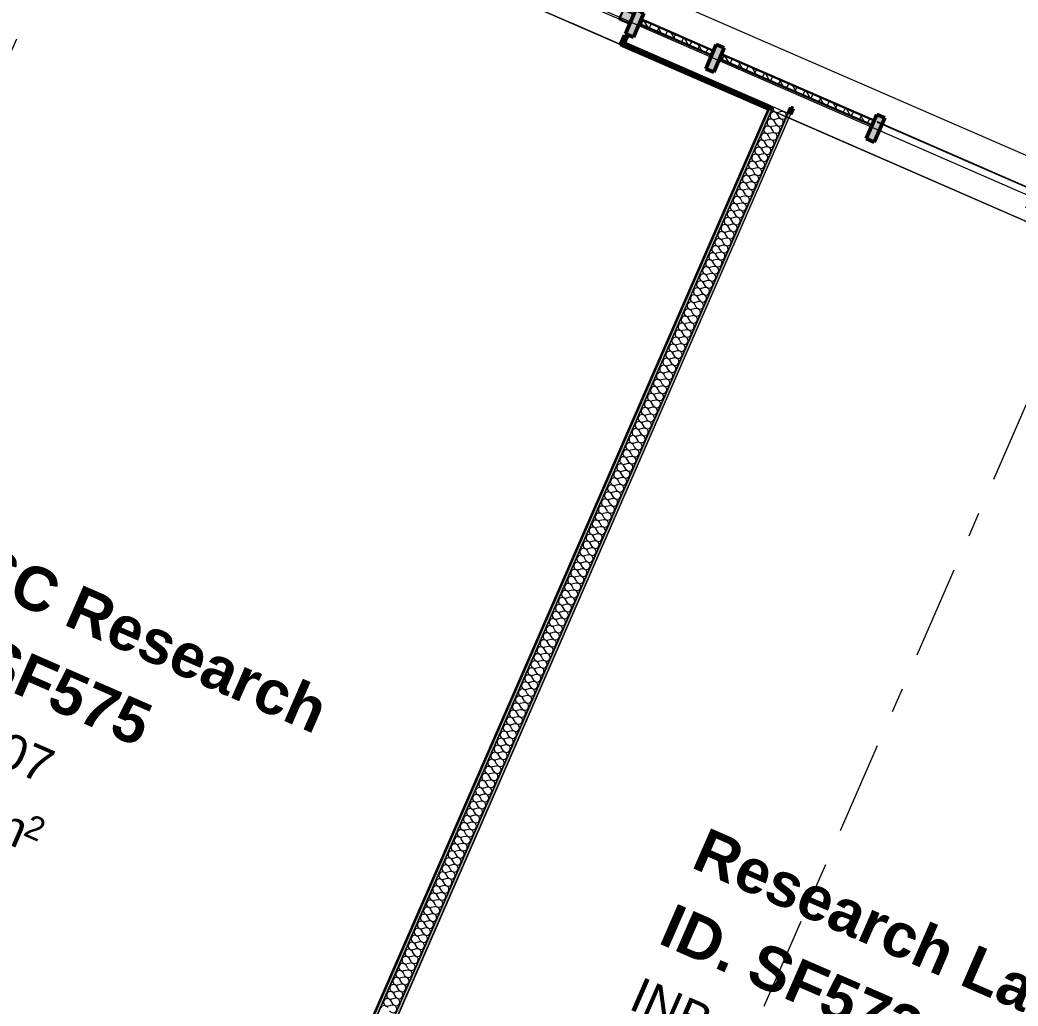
# Model space of a CAD drawing. Header units: millimetres. Extents: x -50172 to 68897, y -80883 to 956680.
# Drawn here: x 10295 to 15993, y -33527 to -27900 of the extents above; entities that cross this region are included whole.
import ezdxf
from ezdxf.enums import TextEntityAlignment as Align

# ---------------------------------------------------------------- set-up
doc = ezdxf.new("R2010")
doc.units = ezdxf.units.MM
doc.header["$MEASUREMENT"] = 0
doc.linetypes.add('Double Dashed', pattern=[1093.611073, 529.166651, -211.666656, 141.111112, -211.666656])
for name, color, linetype in [('A-25-M_Wall_Int', 7, 'Continuous'), ('New_A-15-MG_Structural_Grid_Phase_2', 7, 'Continuous'), ('New_A-20-M_Floor_Slab', 7, 'Continuous'), ('New_A-25-M_Curtain_Wall', 7, 'Continuous'), ('New_A-25-M_Wall_Ext', 7, 'Continuous'), ('New_A-25-M_Wall_Int', 7, 'Continuous'), ('New_A-35-M_FFE-Zone', 7, 'Continuous'), ('New_ArchiCAD Doors', 7, 'Continuous')]:
    doc.layers.add(name, color=color, linetype=linetype)
for name, color, linetype, lineweight, true_color in [('A-25-M_Wall_Int_Pen_No__107', 7, 'Continuous', 15, 0xa6a6a6), ('A-25-M_Wall_Int_Pen_No__27', 7, 'Continuous', 50, 0x2a2a2a), ('New_A-15-MG_Structural_Grid_Phase_2_Pen_No__222', 7, 'Continuous', 13, 0x65af33), ('New_A-25-M_Curtain_Wall_Pen_No__144', 7, 'Continuous', 0, 0xc8c8c8), ('New_A-25-M_Curtain_Wall_Pen_No__165', 7, 'Continuous', 0, 0x006060), ('New_A-25-M_Curtain_Wall_Pen_No__27', 7, 'Continuous', 50, 0x2a2a2a), ('New_A-25-M_Curtain_Wall_Pen_No__43', 7, 'Continuous', 30, 0x444444), ('New_A-25-M_Wall_Int_Pen_No__107', 7, 'Continuous', 15, 0xa6a6a6), ('New_A-35-M_FFE-Zone_Pen_No__74', 7, 'Continuous', 20, 0x606060), ('New_ArchiCAD Windows_Pen_No__103', 7, 'Continuous', 15, 0xa6a6a6), ('New_ArchiCAD Windows_Pen_No__23', 7, 'Continuous', 30, 0x2a2a2a), ('New_ArchiCAD Windows_Pen_No__63', 7, 'Continuous', 20, 0x606060)]:
    doc.layers.add(name, color=color, linetype=linetype, lineweight=lineweight, true_color=true_color)
for name, color, linetype, lineweight in [('New_A-20-M_Floor_Slab_Pen_No__89', 8, 'Continuous', 20), ('New_A-25-M_Curtain_Wall_Pen_No__1', 7, 'Continuous', 13), ('New_A-25-M_Wall_Int_Pen_No__1', 7, 'Continuous', 13), ('New_ArchiCAD Doors_Pen_No__1', 7, 'Continuous', 13), ('New_ArchiCAD Doors_Pen_No__87', 8, 'Continuous', 20), ('New_ArchiCAD Windows_Pen_No__83', 8, 'Continuous', 20), ('New_ArchiCAD Zone Stamps_Pen_No__9', 7, 'Continuous', 13)]:
    doc.layers.add(name, color=color, linetype=linetype, lineweight=lineweight)
doc.styles.add('GENERATED_STYLE_2', font='')
doc.styles.add('GENERATED_STYLE_3', font='')
doc.styles.add('GENERATED_STYLE_4', font='')
doc.styles.get('GENERATED_STYLE_2').set_extended_font_data('Arial', bold=True)
doc.styles.get('GENERATED_STYLE_3').set_extended_font_data('Arial')
doc.styles.get('GENERATED_STYLE_4').set_extended_font_data('Swis721 BT')
pattern_1 = [(60, (0, 0), (-43.30127, 25), []), (120, (0, 0), (43.30127, 25), [])]

# ---------------------------------------------------------------- blocks, each defined once
blk = doc.blocks.new('Research Lab_INB 2308_15_1', base_point=(13904.9, -32607.4))
at = {"layer": 'New_A-35-M_FFE-Zone_Pen_No__74', "linetype": 'Continuous'}
for p, q in [((14685.8, -28459.1), (10406.8, -38272.2)), ((16285.7, -29156.8), (14685.8, -28459.1))]:
    blk.add_line(p, q, dxfattribs=at)
at = {"layer": 'New_ArchiCAD Zone Stamps_Pen_No__9'}
for tag, height, style, p in [('ROOM_NAME', 250, 'GENERATED_STYLE_2', (14219.2, -32504.4)), ('zoneNameLine2', 250, 'GENERATED_STYLE_2', (14030.8, -32936.5)), ('ROOM_NUMBER', 200, 'GENERATED_STYLE_3', (13842.4, -33357.2)), ('measuredAreaCode', 200, 'GENERATED_STYLE_3', (13685.3, -33717.3)), ('DUMMY_649', 200, 'GENERATED_STYLE_3', (13992.8, -33851.4)), ('DUMMY_650', 200, 'GENERATED_STYLE_3', (14482.1, -34064.8)), ('DUMMY_651', 133.3, 'GENERATED_STYLE_3', (14761.4, -34171.3))]:
    blk.add_attdef(tag, text='', height=height, rotation=336.4404, dxfattribs=dict(at, style=style)).set_placement(p, align=Align.TOP_LEFT)
blk = doc.blocks.new('LiSC Research_INB 2307_16_1', base_point=(11980.1, -31648))
at = {"layer": 'New_A-35-M_FFE-Zone_Pen_No__74', "linetype": 'Continuous'}
for p, q in [((14566.6, -28407.2), (10921.3, -26817.7)), ((10290.6, -38213.6), (14566.6, -28407.2))]:
    blk.add_line(p, q, dxfattribs=at)
at = {"layer": 'New_ArchiCAD Zone Stamps_Pen_No__9'}
for tag, height, style, p in [('ROOM_NAME', 250, 'GENERATED_STYLE_2', (9818.8, -30761.7)), ('zoneNameLine2', 250, 'GENERATED_STYLE_2', (9630.4, -31193.8)), ('ROOM_NUMBER', 200, 'GENERATED_STYLE_3', (9441.9, -31614.5)), ('measuredAreaCode', 200, 'GENERATED_STYLE_3', (9284.9, -31974.6)), ('DUMMY_649', 200, 'GENERATED_STYLE_3', (9592.3, -32108.7)), ('DUMMY_650', 200, 'GENERATED_STYLE_3', (10081.6, -32322.1)), ('DUMMY_651', 133.3, 'GENERATED_STYLE_3', (10360.9, -32428.6))]:
    blk.add_attdef(tag, text='', height=height, rotation=336.4404, dxfattribs=dict(at, style=style)).set_placement(p, align=Align.TOP_LEFT)
blk = doc.blocks.new('Slab_1_1', base_point=(-34879.7, -33019))
at = {"layer": 'New_A-20-M_Floor_Slab_Pen_No__89', "linetype": 'Continuous', "flags": 128}
blk.add_lwpolyline([(1011.6, -48832.8), (12486.7, -53836.5), (17939.8, -41330.7), (16985.7, -40914.7), (17767.9, -39120.9), (18360.6, -39379.3), (18576.1, -38885), (18937.5, -39042.6), (20222.1, -36096.6), (17371, -34853.4), (19341.1, -30335.3), (10989.4, -26693.5), (10933.1, -26822.8), (1863.4, -22868)], dxfattribs=at)
blk = doc.blocks.new('Curtain Wall_5_1')
at = {"layer": 'New_A-25-M_Curtain_Wall', "linetype": 'Continuous', "lineweight": 0, "true_color": 0x000000}
h = blk.add_hatch(dxfattribs=at)
h.set_pattern_fill('Batt_Insulation_0001', color=178, style=0, pattern_type=2)
h.set_pattern_definition(pattern_1)
h.paths.add_polyline_path([(14254.9, -28075.1), (13842.3, -27895.6), (13831.1, -27921.3), (14243.8, -28100.8)])
h = blk.add_hatch(dxfattribs=at)
h.set_pattern_fill('Batt_Insulation_0001', color=178, style=0, pattern_type=2)
h.set_pattern_definition(pattern_1)
h.paths.add_polyline_path([(15171.9, -28474), (14300.8, -28095.1), (14289.6, -28120.7), (15160.8, -28499.6)])
at = {"layer": 'New_A-25-M_Curtain_Wall_Pen_No__144', "linetype": 'Continuous'}
for points in [[(11519.2, -26843.3), (11459, -26981.8), (11504.8, -27001.7), (11565.1, -26863.2)], [(12436.2, -27242.1), (12376, -27380.6), (12421.9, -27400.5), (12482.1, -27262.1)], [(13353.3, -27641), (13293, -27779.4), (13338.9, -27799.4), (13399.1, -27660.9)], [(13857.6, -27860.3), (13811.8, -27840.4), (13751.5, -27978.9), (13797.4, -27998.8)], [(14270.3, -28039.8), (14210.1, -28178.3), (14255.9, -28198.2), (14316.1, -28059.7)], [(15187.3, -28438.6), (15127.1, -28577.1), (15172.9, -28597.1), (15233.2, -28458.6)], [(16150.1, -28857.4), (16104.3, -28837.5), (16044, -28975.9), (16089.9, -28995.9)]]:
    blk.add_hatch(color=256, dxfattribs=at).paths.add_polyline_path(points)
at = {"layer": 'New_A-25-M_Curtain_Wall_Pen_No__165', "linetype": 'Continuous', "lineweight": 0, "true_color": 0x001818}
for points in [[(11521.8, -26887.5), (12448, -27290.3), (12448.4, -27289.4), (11522.2, -26886.6)], [(12438.8, -27286.3), (13365, -27689.2), (13365.4, -27688.2), (12439.2, -27285.4)], [(16116.4, -28884.7), (15190.3, -28481.9), (15189.9, -28482.8), (16116, -28885.6)]]:
    blk.add_hatch(color=168, dxfattribs=at).paths.add_polyline_path(points)
at = {"layer": 'New_ArchiCAD Windows_Pen_No__103', "linetype": 'Continuous'}
for points in [[(13387.7, -27687), (13447.4, -27713), (13423.4, -27768), (13363.8, -27742.1)], [(13776.5, -27921.5), (13716.9, -27895.6), (13740.8, -27840.6), (13800.4, -27866.5)]]:
    blk.add_hatch(color=256, dxfattribs=at).paths.add_polyline_path(points)
at = {"layer": 'New_A-25-M_Curtain_Wall_Pen_No__1', "linetype": 'Continuous'}
for p, q in [((11522.2, -26886.6), (11521.8, -26887.5)), ((11521.8, -26887.5), (12448, -27290.3)), ((12448.4, -27289.4), (11522.2, -26886.6)), ((12439.2, -27285.4), (12438.8, -27286.3)), ((12438.8, -27286.3), (13365, -27689.2)), ((13365.4, -27688.2), (12439.2, -27285.4)), ((12448, -27290.3), (12448.4, -27289.4)), ((13365, -27689.2), (13365.4, -27688.2)), ((15190.3, -28481.9), (15189.9, -28482.8)), ((15189.9, -28482.8), (16116, -28885.6)), ((16116.4, -28884.7), (15190.3, -28481.9)), ((16116, -28885.6), (16116.4, -28884.7))]:
    blk.add_line(p, q, dxfattribs=at)
at = {"layer": 'New_A-25-M_Curtain_Wall_Pen_No__27', "linetype": 'Continuous'}
for p, q in [((11519.2, -26843.3), (11459, -26981.8)), ((11504.8, -27001.7), (11565.1, -26863.2)), ((11565.1, -26863.2), (11519.2, -26843.3)), ((11459, -26981.8), (11504.8, -27001.7)), ((12436.2, -27242.1), (12376, -27380.6)), ((12421.9, -27400.5), (12482.1, -27262.1)), ((12482.1, -27262.1), (12436.2, -27242.1)), ((12376, -27380.6), (12421.9, -27400.5)), ((13353.3, -27641), (13293, -27779.4)), ((13338.9, -27799.4), (13399.1, -27660.9)), ((13399.1, -27660.9), (13353.3, -27641)), ((13293, -27779.4), (13338.9, -27799.4)), ((13811.8, -27840.4), (13751.5, -27978.9)), ((13797.4, -27998.8), (13857.6, -27860.3)), ((13857.6, -27860.3), (13811.8, -27840.4)), ((13751.5, -27978.9), (13797.4, -27998.8)), ((14270.3, -28039.8), (14210.1, -28178.3)), ((14255.9, -28198.2), (14316.1, -28059.7)), ((14316.1, -28059.7), (14270.3, -28039.8)), ((14210.1, -28178.3), (14255.9, -28198.2)), ((15187.3, -28438.6), (15127.1, -28577.1)), ((15172.9, -28597.1), (15233.2, -28458.6)), ((15233.2, -28458.6), (15187.3, -28438.6)), ((15127.1, -28577.1), (15172.9, -28597.1)), ((16104.3, -28837.5), (16044, -28975.9)), ((16089.9, -28995.9), (16150.1, -28857.4)), ((16150.1, -28857.4), (16104.3, -28837.5)), ((16044, -28975.9), (16089.9, -28995.9))]:
    blk.add_line(p, q, dxfattribs=at)
at = {"layer": 'New_A-25-M_Curtain_Wall_Pen_No__43', "linetype": 'Continuous'}
for p, q in [((13842.3, -27895.6), (14254.9, -28075.1)), ((14243.8, -28100.8), (13831.1, -27921.3)), ((15160.8, -28499.6), (14289.6, -28120.7)), ((14300.8, -28095.1), (15171.9, -28474))]:
    blk.add_line(p, q, dxfattribs=at)
at = {"layer": 'New_ArchiCAD Windows_Pen_No__23', "linetype": 'Continuous'}
for p, q in [((13363.8, -27742.1), (13387.7, -27687)), ((13387.7, -27687), (13447.4, -27713)), ((13423.4, -27768), (13363.8, -27742.1)), ((13447.4, -27713), (13423.4, -27768)), ((13716.9, -27895.6), (13740.8, -27840.6)), ((13740.8, -27840.6), (13800.4, -27866.5)), ((13776.5, -27921.5), (13716.9, -27895.6)), ((13800.4, -27866.5), (13776.5, -27921.5))]:
    blk.add_line(p, q, dxfattribs=at)
at = {"layer": 'New_ArchiCAD Windows_Pen_No__63', "linetype": 'Continuous'}
blk.add_line((13736.8, -27849.8), (13443.4, -27722.1), dxfattribs=at)
at = {"layer": 'New_ArchiCAD Windows_Pen_No__83', "linetype": 'Continuous'}
for p, q in [((13447.4, -27713), (13740.8, -27840.6)), ((13716.9, -27895.6), (13423.4, -27768))]:
    blk.add_line(p, q, dxfattribs=at)
blk = doc.blocks.new('Simple Door Opening_3')
at = {"layer": 'New_ArchiCAD Doors_Pen_No__1', "linetype": 'Continuous'}
for p, q in [((2556.1, -4.5), (2556.1, 0)), ((-2556.1, 0), (-2556.1, -4.5)), ((-2556.1, -4.5), (-2556.1, -164.5)), ((2556.1, -164.5), (2556.1, -4.5)), ((-2556.1, -164.5), (-2556.1, -170.5)), ((-2556.1, -170.5), (-2556.1, -182.5)), ((2556.1, -170.5), (2556.1, -164.5)), ((2556.1, -182.5), (2556.1, -170.5)), ((-2556.1, -182.5), (-2556.1, -185.5)), ((-2556.1, -185.5), (-2556.1, -329.5)), ((2556.1, -185.5), (2556.1, -182.5)), ((2556.1, -329.5), (2556.1, -185.5)), ((-2556.1, -329.5), (-2556.1, -332.5)), ((-2556.1, -332.5), (-2556.1, -345)), ((2556.1, -332.5), (2556.1, -329.5)), ((2556.1, -345), (2556.1, -332.5))]:
    blk.add_line(p, q, dxfattribs=at)
at = {"layer": 'New_ArchiCAD Doors_Pen_No__87', "linetype": 'Continuous'}
for p, q in [((-2556.1, 0), (2556.1, 0)), ((2556.1, -345), (-2556.1, -345))]:
    blk.add_line(p, q, dxfattribs=at)
blk = doc.blocks.new('Wall_4_1', base_point=(22006.6, -31651.4))
at = {"layer": 'New_ArchiCAD Doors', "color": 251, "linetype": 'Continuous', "lineweight": 20, "true_color": 0x606060, "xscale": -1, "zscale": 1000, "rotation": 336.4404115839876}
blk.add_blockref('Simple Door Opening_3', (13884.9, -27733.5), dxfattribs=at)
blk = doc.blocks.new('*X288')
at = {"layer": 'New_A-25-M_Wall_Int_Pen_No__107', "linetype": 'Continuous'}
for p, q in [((14643.6, -28422.8), (14622.2, -28427.9)), ((14612, -28495.1), (14601.2, -28476.1)), ((14626, -28463), (14604.7, -28468)), ((14629.5, -28455), (14618.7, -28435.9)), ((14591, -28543.3), (14569.7, -28548.3)), ((14594.5, -28535.3), (14583.7, -28516.2)), ((14608.5, -28503.1), (14587.2, -28508.2)), ((14559.5, -28615.6), (14548.7, -28596.5)), ((14573.5, -28583.5), (14552.2, -28588.5)), ((14577, -28575.4), (14566.2, -28556.4)), ((14542, -28655.7), (14531.2, -28636.7)), ((14556, -28623.6), (14534.7, -28628.7)), ((14507, -28736.1), (14496.2, -28717)), ((14521, -28703.9), (14499.7, -28709)), ((14524.5, -28695.9), (14513.7, -28676.8)), ((14538.5, -28663.8), (14517.2, -28668.8)), ((14489.5, -28776.2), (14478.7, -28757.2)), ((14503.5, -28744.1), (14482.2, -28749.1)), ((14468.4, -28824.4), (14447.1, -28829.4)), ((14472, -28816.4), (14461.1, -28797.3)), ((14486, -28784.2), (14464.6, -28789.3)), ((14436.9, -28896.7), (14426.1, -28877.6)), ((14450.9, -28864.6), (14429.6, -28869.6)), ((14454.4, -28856.5), (14443.6, -28837.5)), ((14415.9, -28944.9), (14394.6, -28949.9)), ((14419.4, -28936.8), (14408.6, -28917.8)), ((14433.4, -28904.7), (14412.1, -28909.8)), ((14384.4, -29017.2), (14373.6, -28998.1)), ((14398.4, -28985), (14377.1, -28990.1)), ((14401.9, -28977), (14391.1, -28958)), ((14366.9, -29057.3), (14356.1, -29038.3)), ((14380.9, -29025.2), (14359.6, -29030.2)), ((14345.9, -29105.5), (14324.6, -29110.6)), ((14349.4, -29097.5), (14338.6, -29078.4)), ((14363.4, -29065.4), (14342.1, -29070.4)), ((14314.4, -29177.8), (14303.5, -29158.7)), ((14328.4, -29145.7), (14307, -29150.7)), ((14331.9, -29137.6), (14321.1, -29118.6)), ((14293.3, -29226), (14272, -29231)), ((14296.8, -29218), (14286, -29198.9)), ((14310.9, -29185.8), (14289.5, -29190.9)), ((14261.8, -29298.3), (14251, -29279.2)), ((14275.8, -29266.1), (14254.5, -29271.2)), ((14279.3, -29258.1), (14268.5, -29239.1)), ((14244.3, -29338.4), (14233.5, -29319.4)), ((14258.3, -29306.3), (14237, -29311.3)), ((14209.3, -29418.7), (14198.5, -29399.7)), ((14223.3, -29386.6), (14202, -29391.7)), ((14226.8, -29378.6), (14216, -29359.5)), ((14240.8, -29346.5), (14219.5, -29351.5)), ((14191.8, -29458.9), (14181, -29439.8)), ((14205.8, -29426.8), (14184.5, -29431.8)), ((14170.8, -29507.1), (14149.4, -29512.1)), ((14174.3, -29499.1), (14163.5, -29480)), ((14188.3, -29466.9), (14167, -29472)), ((14139.2, -29579.4), (14128.4, -29560.3)), ((14153.3, -29547.2), (14131.9, -29552.3)), ((14156.8, -29539.2), (14145.9, -29520.2)), ((14118.2, -29627.6), (14096.9, -29632.6)), ((14121.7, -29619.5), (14110.9, -29600.5)), ((14135.7, -29587.4), (14114.4, -29592.4)), ((14086.7, -29699.8), (14075.9, -29680.8)), ((14100.7, -29667.7), (14079.4, -29672.8)), ((14104.2, -29659.7), (14093.4, -29640.6)), ((14069.2, -29740), (14058.4, -29721)), ((14083.2, -29707.9), (14061.9, -29712.9)), ((14048.2, -29788.2), (14026.9, -29793.2)), ((14051.7, -29780.2), (14040.9, -29761.1)), ((14065.7, -29748), (14044.4, -29753.1)), ((14016.7, -29860.5), (14005.9, -29841.4)), ((14030.7, -29828.3), (14009.4, -29833.4)), ((14034.2, -29820.3), (14023.4, -29801.3)), ((13995.7, -29908.7), (13974.3, -29913.7)), ((13999.2, -29900.6), (13988.3, -29881.6)), ((14013.2, -29868.5), (13991.9, -29873.6)), ((13964.1, -29980.9), (13953.3, -29961.9)), ((13978.1, -29948.8), (13956.8, -29953.9)), ((13981.6, -29940.8), (13970.8, -29921.7)), ((13946.6, -30021.1), (13935.8, -30002.1)), ((13960.6, -29989), (13939.3, -29994)), ((13911.6, -30101.4), (13900.8, -30082.4)), ((13925.6, -30069.3), (13904.3, -30074.3)), ((13929.1, -30061.3), (13918.3, -30042.2)), ((13943.1, -30029.1), (13921.8, -30034.2)), ((13894.1, -30141.6), (13883.3, -30122.5)), ((13908.1, -30109.5), (13886.8, -30114.5)), ((13873.1, -30189.8), (13851.8, -30194.8)), ((13876.6, -30181.7), (13865.8, -30162.7)), ((13890.6, -30149.6), (13869.3, -30154.7)), ((13841.6, -30262.1), (13830.8, -30243)), ((13855.6, -30229.9), (13834.3, -30235)), ((13859.1, -30221.9), (13848.3, -30202.8)), ((13820.5, -30310.2), (13799.2, -30315.3)), ((13824.1, -30302.2), (13813.2, -30283.2)), ((13838.1, -30270.1), (13816.7, -30275.1)), ((13789, -30382.5), (13778.2, -30363.5)), ((13803, -30350.4), (13781.7, -30355.4)), ((13806.5, -30342.4), (13795.7, -30323.3)), ((13771.5, -30422.7), (13760.7, -30403.6)), ((13785.5, -30390.6), (13764.2, -30395.6)), ((13736.5, -30503), (13725.7, -30483.9)), ((13750.5, -30470.9), (13729.2, -30475.9)), ((13754, -30462.8), (13743.2, -30443.8)), ((13768, -30430.7), (13746.7, -30435.8)), ((13719, -30543.2), (13708.2, -30524.1)), ((13733, -30511), (13711.7, -30516.1)), ((13698, -30591.3), (13676.7, -30596.4)), ((13701.5, -30583.3), (13690.7, -30564.3)), ((13715.5, -30551.2), (13694.2, -30556.2)), ((13666.5, -30663.6), (13655.6, -30644.6)), ((13680.5, -30631.5), (13659.1, -30636.5)), ((13684, -30623.5), (13673.2, -30604.4)), ((13645.4, -30711.8), (13624.1, -30716.9)), ((13648.9, -30703.8), (13638.1, -30684.7)), ((13663, -30671.7), (13641.6, -30676.7)), ((13613.9, -30784.1), (13603.1, -30765.1)), ((13627.9, -30752), (13606.6, -30757)), ((13631.4, -30743.9), (13620.6, -30724.9)), ((13596.4, -30824.3), (13585.6, -30805.2)), ((13610.4, -30792.1), (13589.1, -30797.2)), ((13575.4, -30872.5), (13554.1, -30877.5)), ((13578.9, -30864.4), (13568.1, -30845.4)), ((13592.9, -30832.3), (13571.6, -30837.3)), ((13543.9, -30944.7), (13533.1, -30925.7)), ((13557.9, -30912.6), (13536.6, -30917.7)), ((13561.4, -30904.6), (13550.6, -30885.5)), ((13522.9, -30992.9), (13501.5, -30998)), ((13526.4, -30984.9), (13515.6, -30965.8)), ((13540.4, -30952.8), (13519.1, -30957.8)), ((13491.3, -31065.2), (13480.5, -31046.2)), ((13505.4, -31033.1), (13484, -31038.1)), ((13508.9, -31025.1), (13498, -31006)), ((13473.8, -31105.4), (13463, -31086.3)), ((13487.8, -31073.2), (13466.5, -31078.3)), ((13438.8, -31185.7), (13428, -31166.6)), ((13452.8, -31153.6), (13431.5, -31158.6)), ((13456.3, -31145.5), (13445.5, -31126.5)), ((13470.3, -31113.4), (13449, -31118.4)), ((13421.3, -31225.8), (13410.5, -31206.8)), ((13435.3, -31193.7), (13414, -31198.8)), ((13400.3, -31274), (13379, -31279.1)), ((13403.8, -31266), (13393, -31246.9)), ((13417.8, -31233.9), (13396.5, -31238.9)), ((13368.8, -31346.3), (13358, -31327.3)), ((13382.8, -31314.2), (13361.5, -31319.2)), ((13386.3, -31306.2), (13375.5, -31287.1)), ((13347.8, -31394.5), (13326.4, -31399.5)), ((13351.3, -31386.5), (13340.5, -31367.4)), ((13365.3, -31354.3), (13344, -31359.4)), ((13316.2, -31466.8), (13305.4, -31447.7)), ((13330.2, -31434.7), (13308.9, -31439.7)), ((13333.7, -31426.6), (13322.9, -31407.6)), ((13298.7, -31506.9), (13287.9, -31487.9)), ((13312.7, -31474.8), (13291.4, -31479.9)), ((13277.7, -31555.1), (13256.4, -31560.2)), ((13281.2, -31547.1), (13270.4, -31528.1)), ((13295.2, -31515), (13273.9, -31520)), ((13246.2, -31627.4), (13235.4, -31608.4)), ((13260.2, -31595.3), (13238.9, -31600.3)), ((13263.7, -31587.3), (13252.9, -31568.2)), ((13225.2, -31675.6), (13203.9, -31680.7)), ((13228.7, -31667.6), (13217.9, -31648.5)), ((13242.7, -31635.4), (13221.4, -31640.5)), ((13193.7, -31747.9), (13182.9, -31728.8)), ((13207.7, -31715.8), (13186.4, -31720.8)), ((13211.2, -31707.7), (13200.4, -31688.7)), ((13176.2, -31788), (13165.3, -31769)), ((13190.2, -31755.9), (13168.8, -31761)), ((13141.1, -31868.4), (13130.3, -31849.3)), ((13155.1, -31836.2), (13133.8, -31841.3)), ((13158.6, -31828.2), (13147.8, -31809.2)), ((13172.7, -31796.1), (13151.3, -31801.1)), ((13123.6, -31908.5), (13112.8, -31889.5)), ((13137.6, -31876.4), (13116.3, -31881.4)), ((13102.6, -31956.7), (13081.3, -31961.8)), ((13106.1, -31948.7), (13095.3, -31929.6)), ((13120.1, -31916.6), (13098.8, -31921.6)), ((13071.1, -32029), (13060.3, -32009.9)), ((13085.1, -31996.9), (13063.8, -32001.9)), ((13088.6, -31988.8), (13077.8, -31969.8)), ((13050.1, -32077.2), (13028.8, -32082.2)), ((13053.6, -32069.2), (13042.8, -32050.1)), ((13067.6, -32037), (13046.3, -32042.1)), ((13018.6, -32149.5), (13007.7, -32130.4)), ((13032.6, -32117.3), (13011.2, -32122.4)), ((13036.1, -32109.3), (13025.3, -32090.3)), ((13001, -32189.6), (12990.2, -32170.6)), ((13015.1, -32157.5), (12993.7, -32162.5)), ((12980, -32237.8), (12958.7, -32242.9)), ((12983.5, -32229.8), (12972.7, -32210.7)), ((12997.5, -32197.7), (12976.2, -32202.7)), ((12948.5, -32310.1), (12937.7, -32291)), ((12962.5, -32278), (12941.2, -32283)), ((12966, -32269.9), (12955.2, -32250.9)), ((12927.5, -32358.3), (12906.2, -32363.3)), ((12931, -32350.3), (12920.2, -32331.2)), ((12945, -32318.1), (12923.7, -32323.2)), ((12896, -32430.6), (12885.2, -32411.5)), ((12910, -32398.4), (12888.7, -32403.5)), ((12913.5, -32390.4), (12902.7, -32371.4)), ((12878.5, -32470.7), (12867.7, -32451.7)), ((12892.5, -32438.6), (12871.2, -32443.6)), ((12843.4, -32551), (12832.6, -32532)), ((12857.5, -32518.9), (12836.1, -32524)), ((12861, -32510.9), (12850.1, -32491.8)), ((12875, -32478.8), (12853.7, -32483.8)), ((12825.9, -32591.2), (12815.1, -32572.2)), ((12839.9, -32559.1), (12818.6, -32564.1)), ((12804.9, -32639.4), (12783.6, -32644.4)), ((12808.4, -32631.4), (12797.6, -32612.3)), ((12822.4, -32599.2), (12801.1, -32604.3)), ((12773.4, -32711.7), (12762.6, -32692.6)), ((12787.4, -32679.6), (12766.1, -32684.6)), ((12790.9, -32671.5), (12780.1, -32652.5)), ((12752.4, -32759.9), (12731.1, -32764.9)), ((12755.9, -32751.8), (12745.1, -32732.8)), ((12769.9, -32719.7), (12748.6, -32724.8)), ((12720.9, -32832.2), (12710.1, -32813.1)), ((12734.9, -32800), (12713.6, -32805.1)), ((12738.4, -32792), (12727.6, -32772.9)), ((12703.4, -32872.3), (12692.6, -32853.3)), ((12717.4, -32840.2), (12696.1, -32845.2)), ((12668.3, -32952.6), (12657.5, -32933.6)), ((12682.3, -32920.5), (12661, -32925.5)), ((12685.9, -32912.5), (12675, -32893.4)), ((12699.9, -32880.3), (12678.5, -32885.4)), ((12650.8, -32992.8), (12640, -32973.7)), ((12664.8, -32960.7), (12643.5, -32965.7)), ((12629.8, -33041), (12608.5, -33046)), ((12633.3, -33032.9), (12622.5, -33013.9)), ((12647.3, -33000.8), (12626, -33005.9)), ((12598.3, -33113.3), (12587.5, -33094.2)), ((12612.3, -33081.1), (12591, -33086.2)), ((12615.8, -33073.1), (12605, -33054)), ((12577.3, -33161.4), (12556, -33166.5)), ((12580.8, -33153.4), (12570, -33134.4)), ((12594.8, -33121.3), (12573.5, -33126.3)), ((12545.8, -33233.7), (12535, -33214.7)), ((12559.8, -33201.6), (12538.5, -33206.6)), ((12563.3, -33193.6), (12552.5, -33174.5)), ((12528.3, -33273.9), (12517.4, -33254.8)), ((12542.3, -33241.8), (12520.9, -33246.8)), ((12507.2, -33322.1), (12485.9, -33327.1)), ((12510.7, -33314), (12499.9, -33295)), ((12524.8, -33281.9), (12503.4, -33287)), ((12475.7, -33394.4), (12464.9, -33375.3)), ((12489.7, -33362.2), (12468.4, -33367.3)), ((12493.2, -33354.2), (12482.4, -33335.2)), ((12454.7, -33442.5), (12433.4, -33447.6)), ((12458.2, -33434.5), (12447.4, -33415.5)), ((12472.2, -33402.4), (12450.9, -33407.4)), ((12423.2, -33514.8), (12412.4, -33495.8)), ((12437.2, -33482.7), (12415.9, -33487.7)), ((12440.7, -33474.7), (12429.9, -33455.6)), ((12419.7, -33522.9), (12398.4, -33527.9))]:
    blk.add_line(p, q, dxfattribs=at)
for centre, start, end in [((14599.7, -28446.7), 29.5705, 156.4404), ((14617.2, -28406.6), 156.4404, 283.3103), ((14617.2, -28406.6), 153.8993, 156.4404), ((14648.6, -28444.1), 209.5705, 103.3103), ((14666.1, -28404), 229.3152, 263.5656), ((14582.2, -28486.9), 156.4404, 283.3103), ((14582.2, -28486.9), 29.5705, 156.4404), ((14599.7, -28446.7), 156.4404, 283.3103), ((14631.1, -28484.3), 209.5705, 103.3103), ((14547.2, -28567.2), 29.5705, 156.4404), ((14564.7, -28527), 156.4404, 283.3103), ((14564.7, -28527), 29.5705, 156.4404), ((14596.1, -28564.6), 209.5705, 103.3103), ((14613.6, -28524.5), 209.5705, 103.3103), ((14529.6, -28607.3), 156.4404, 283.3103), ((14529.6, -28607.3), 29.5705, 156.4404), ((14547.2, -28567.2), 156.4404, 283.3103), ((14578.6, -28604.8), 209.5705, 103.3103), ((14512.1, -28647.5), 156.4404, 283.3103), ((14512.1, -28647.5), 29.5705, 156.4404), ((14561, -28644.9), 209.5705, 103.3103), ((14477.1, -28727.8), 29.5705, 156.4404), ((14494.6, -28687.7), 156.4404, 283.3103), ((14494.6, -28687.7), 29.5705, 156.4404), ((14526, -28725.2), 209.5705, 103.3103), ((14543.5, -28685.1), 209.5705, 103.3103), ((14459.6, -28768), 156.4404, 283.3103), ((14459.6, -28768), 29.5705, 156.4404), ((14477.1, -28727.8), 156.4404, 283.3103), ((14508.5, -28765.4), 209.5705, 103.3103), ((14424.6, -28848.3), 29.5705, 156.4404), ((14442.1, -28808.1), 156.4404, 283.3103), ((14442.1, -28808.1), 29.5705, 156.4404), ((14473.5, -28845.7), 209.5705, 103.3103), ((14491, -28805.6), 209.5705, 103.3103), ((14407.1, -28888.4), 156.4404, 283.3103), ((14407.1, -28888.4), 29.5705, 156.4404), ((14424.6, -28848.3), 156.4404, 283.3103), ((14456, -28885.9), 209.5705, 103.3103), ((14389.6, -28928.6), 156.4404, 283.3103), ((14389.6, -28928.6), 29.5705, 156.4404), ((14421, -28966.2), 209.5705, 103.3103), ((14438.5, -28926), 209.5705, 103.3103), ((14354.5, -29008.9), 156.4404, 283.3103), ((14354.5, -29008.9), 29.5705, 156.4404), ((14372, -28968.8), 156.4404, 283.3103), ((14372, -28968.8), 29.5705, 156.4404), ((14403.4, -29006.4), 209.5705, 103.3103), ((14337, -29049.1), 156.4404, 283.3103), ((14337, -29049.1), 29.5705, 156.4404), ((14385.9, -29046.5), 209.5705, 103.3103), ((14302, -29129.4), 29.5705, 156.4404), ((14319.5, -29089.2), 156.4404, 283.3103), ((14319.5, -29089.2), 29.5705, 156.4404), ((14350.9, -29126.8), 209.5705, 103.3103), ((14368.4, -29086.7), 209.5705, 103.3103), ((14284.5, -29169.6), 156.4404, 283.3103), ((14284.5, -29169.6), 29.5705, 156.4404), ((14302, -29129.4), 156.4404, 283.3103), ((14333.4, -29167), 209.5705, 103.3103), ((14249.5, -29249.9), 29.5705, 156.4404), ((14267, -29209.7), 156.4404, 283.3103), ((14267, -29209.7), 29.5705, 156.4404), ((14298.4, -29247.3), 209.5705, 103.3103), ((14315.9, -29207.1), 209.5705, 103.3103), ((14232, -29290), 156.4404, 283.3103), ((14232, -29290), 29.5705, 156.4404), ((14249.5, -29249.9), 156.4404, 283.3103), ((14280.9, -29287.5), 209.5705, 103.3103), ((14214.4, -29330.2), 156.4404, 283.3103), ((14214.4, -29330.2), 29.5705, 156.4404), ((14263.4, -29327.6), 209.5705, 103.3103), ((14179.4, -29410.5), 156.4404, 283.3103), ((14179.4, -29410.5), 29.5705, 156.4404), ((14196.9, -29370.3), 156.4404, 283.3103), ((14196.9, -29370.3), 29.5705, 156.4404), ((14228.3, -29407.9), 209.5705, 103.3103), ((14245.9, -29367.8), 209.5705, 103.3103), ((14161.9, -29450.7), 156.4404, 283.3103), ((14161.9, -29450.7), 29.5705, 156.4404), ((14210.8, -29448.1), 209.5705, 103.3103), ((14126.9, -29531), 29.5705, 156.4404), ((14144.4, -29490.8), 156.4404, 283.3103), ((14144.4, -29490.8), 29.5705, 156.4404), ((14175.8, -29528.4), 209.5705, 103.3103), ((14193.3, -29488.2), 209.5705, 103.3103), ((14109.4, -29571.1), 156.4404, 283.3103), ((14109.4, -29571.1), 29.5705, 156.4404), ((14126.9, -29531), 156.4404, 283.3103), ((14158.3, -29568.6), 209.5705, 103.3103), ((14074.4, -29651.4), 29.5705, 156.4404), ((14091.9, -29611.3), 156.4404, 283.3103), ((14091.9, -29611.3), 29.5705, 156.4404), ((14123.3, -29648.9), 209.5705, 103.3103), ((14140.8, -29608.7), 209.5705, 103.3103), ((14056.9, -29691.6), 156.4404, 283.3103), ((14056.9, -29691.6), 29.5705, 156.4404), ((14074.4, -29651.4), 156.4404, 283.3103), ((14105.8, -29689), 209.5705, 103.3103), ((14039.3, -29731.8), 156.4404, 283.3103), ((14039.3, -29731.8), 29.5705, 156.4404), ((14088.3, -29729.2), 209.5705, 103.3103), ((14004.3, -29812.1), 29.5705, 156.4404), ((14021.8, -29771.9), 156.4404, 283.3103), ((14021.8, -29771.9), 29.5705, 156.4404), ((14053.2, -29809.5), 209.5705, 103.3103), ((14070.7, -29769.4), 209.5705, 103.3103), ((13986.8, -29852.2), 156.4404, 283.3103), ((13986.8, -29852.2), 29.5705, 156.4404), ((14004.3, -29812.1), 156.4404, 283.3103), ((14035.7, -29849.7), 209.5705, 103.3103), ((13951.8, -29932.5), 29.5705, 156.4404), ((13969.3, -29892.4), 156.4404, 283.3103), ((13969.3, -29892.4), 29.5705, 156.4404), ((14000.7, -29930), 209.5705, 103.3103), ((14018.2, -29889.8), 209.5705, 103.3103), ((13934.3, -29972.7), 156.4404, 283.3103), ((13934.3, -29972.7), 29.5705, 156.4404), ((13951.8, -29932.5), 156.4404, 283.3103), ((13983.2, -29970.1), 209.5705, 103.3103), ((13916.8, -30012.9), 156.4404, 283.3103), ((13916.8, -30012.9), 29.5705, 156.4404), ((13965.7, -30010.3), 209.5705, 103.3103), ((13881.7, -30093.2), 156.4404, 283.3103), ((13881.7, -30093.2), 29.5705, 156.4404), ((13899.3, -30053), 156.4404, 283.3103), ((13899.3, -30053), 29.5705, 156.4404), ((13930.7, -30090.6), 209.5705, 103.3103), ((13948.2, -30050.5), 209.5705, 103.3103), ((13864.2, -30133.3), 156.4404, 283.3103), ((13864.2, -30133.3), 29.5705, 156.4404), ((13913.1, -30130.8), 209.5705, 103.3103), ((13829.2, -30213.7), 29.5705, 156.4404), ((13846.7, -30173.5), 156.4404, 283.3103), ((13846.7, -30173.5), 29.5705, 156.4404), ((13878.1, -30211.1), 209.5705, 103.3103), ((13895.6, -30170.9), 209.5705, 103.3103), ((13811.7, -30253.8), 156.4404, 283.3103), ((13811.7, -30253.8), 29.5705, 156.4404), ((13829.2, -30213.7), 156.4404, 283.3103), ((13860.6, -30251.2), 209.5705, 103.3103), ((13776.7, -30334.1), 29.5705, 156.4404), ((13794.2, -30294), 156.4404, 283.3103), ((13794.2, -30294), 29.5705, 156.4404), ((13825.6, -30331.6), 209.5705, 103.3103), ((13843.1, -30291.4), 209.5705, 103.3103), ((13759.2, -30374.3), 156.4404, 283.3103), ((13759.2, -30374.3), 29.5705, 156.4404), ((13776.7, -30334.1), 156.4404, 283.3103), ((13808.1, -30371.7), 209.5705, 103.3103), ((13741.7, -30414.4), 156.4404, 283.3103), ((13741.7, -30414.4), 29.5705, 156.4404), ((13790.6, -30411.9), 209.5705, 103.3103), ((13706.6, -30494.8), 29.5705, 156.4404), ((13724.1, -30454.6), 156.4404, 283.3103), ((13724.1, -30454.6), 29.5705, 156.4404), ((13755.5, -30492.2), 209.5705, 103.3103), ((13773.1, -30452), 209.5705, 103.3103), ((13689.1, -30534.9), 156.4404, 283.3103), ((13689.1, -30534.9), 29.5705, 156.4404), ((13706.6, -30494.8), 156.4404, 283.3103), ((13738, -30532.3), 209.5705, 103.3103), ((13654.1, -30615.2), 29.5705, 156.4404), ((13671.6, -30575.1), 156.4404, 283.3103), ((13671.6, -30575.1), 29.5705, 156.4404), ((13703, -30612.7), 209.5705, 103.3103), ((13720.5, -30572.5), 209.5705, 103.3103), ((13636.6, -30655.4), 156.4404, 283.3103), ((13636.6, -30655.4), 29.5705, 156.4404), ((13654.1, -30615.2), 156.4404, 283.3103), ((13685.5, -30652.8), 209.5705, 103.3103), ((13619.1, -30695.5), 156.4404, 283.3103), ((13619.1, -30695.5), 29.5705, 156.4404), ((13650.5, -30733.1), 209.5705, 103.3103), ((13668, -30693), 209.5705, 103.3103), ((13584.1, -30775.9), 156.4404, 283.3103), ((13584.1, -30775.9), 29.5705, 156.4404), ((13601.6, -30735.7), 156.4404, 283.3103), ((13601.6, -30735.7), 29.5705, 156.4404), ((13633, -30773.3), 209.5705, 103.3103), ((13566.5, -30816), 156.4404, 283.3103), ((13566.5, -30816), 29.5705, 156.4404), ((13615.5, -30813.5), 209.5705, 103.3103), ((13531.5, -30896.3), 29.5705, 156.4404), ((13549, -30856.2), 156.4404, 283.3103), ((13549, -30856.2), 29.5705, 156.4404), ((13580.4, -30893.8), 209.5705, 103.3103), ((13598, -30853.6), 209.5705, 103.3103), ((13514, -30936.5), 156.4404, 283.3103), ((13514, -30936.5), 29.5705, 156.4404), ((13531.5, -30896.3), 156.4404, 283.3103), ((13562.9, -30933.9), 209.5705, 103.3103), ((13479, -31016.8), 29.5705, 156.4404), ((13496.5, -30976.7), 156.4404, 283.3103), ((13496.5, -30976.7), 29.5705, 156.4404), ((13527.9, -31014.2), 209.5705, 103.3103), ((13545.4, -30974.1), 209.5705, 103.3103), ((13461.5, -31057), 156.4404, 283.3103), ((13461.5, -31057), 29.5705, 156.4404), ((13479, -31016.8), 156.4404, 283.3103), ((13510.4, -31054.4), 209.5705, 103.3103), ((13444, -31097.1), 156.4404, 283.3103), ((13444, -31097.1), 29.5705, 156.4404), ((13492.9, -31094.6), 209.5705, 103.3103), ((13409, -31177.4), 29.5705, 156.4404), ((13426.5, -31137.3), 156.4404, 283.3103), ((13426.5, -31137.3), 29.5705, 156.4404), ((13457.9, -31174.9), 209.5705, 103.3103), ((13475.4, -31134.7), 209.5705, 103.3103), ((13391.4, -31217.6), 156.4404, 283.3103), ((13391.4, -31217.6), 29.5705, 156.4404), ((13409, -31177.4), 156.4404, 283.3103), ((13440.4, -31215), 209.5705, 103.3103), ((13356.4, -31297.9), 29.5705, 156.4404), ((13373.9, -31257.8), 156.4404, 283.3103), ((13373.9, -31257.8), 29.5705, 156.4404), ((13405.3, -31295.3), 209.5705, 103.3103), ((13422.8, -31255.2), 209.5705, 103.3103), ((13338.9, -31338.1), 156.4404, 283.3103), ((13338.9, -31338.1), 29.5705, 156.4404), ((13356.4, -31297.9), 156.4404, 283.3103), ((13387.8, -31335.5), 209.5705, 103.3103), ((13321.4, -31378.2), 156.4404, 283.3103), ((13321.4, -31378.2), 29.5705, 156.4404), ((13352.8, -31415.8), 209.5705, 103.3103), ((13370.3, -31375.7), 209.5705, 103.3103), ((13286.4, -31458.5), 156.4404, 283.3103), ((13286.4, -31458.5), 29.5705, 156.4404), ((13303.9, -31418.4), 156.4404, 283.3103), ((13303.9, -31418.4), 29.5705, 156.4404), ((13335.3, -31456), 209.5705, 103.3103), ((13268.9, -31498.7), 156.4404, 283.3103), ((13268.9, -31498.7), 29.5705, 156.4404), ((13317.8, -31496.1), 209.5705, 103.3103), ((13233.8, -31579), 29.5705, 156.4404), ((13251.4, -31538.9), 156.4404, 283.3103), ((13251.4, -31538.9), 29.5705, 156.4404), ((13282.8, -31576.5), 209.5705, 103.3103), ((13300.3, -31536.3), 209.5705, 103.3103), ((13216.3, -31619.2), 156.4404, 283.3103), ((13216.3, -31619.2), 29.5705, 156.4404), ((13233.8, -31579), 156.4404, 283.3103), ((13265.2, -31616.6), 209.5705, 103.3103), ((13181.3, -31699.5), 29.5705, 156.4404), ((13198.8, -31659.3), 156.4404, 283.3103), ((13198.8, -31659.3), 29.5705, 156.4404), ((13230.2, -31696.9), 209.5705, 103.3103), ((13247.7, -31656.8), 209.5705, 103.3103), ((13163.8, -31739.6), 156.4404, 283.3103), ((13163.8, -31739.6), 29.5705, 156.4404), ((13181.3, -31699.5), 156.4404, 283.3103), ((13212.7, -31737.1), 209.5705, 103.3103), ((13146.3, -31779.8), 156.4404, 283.3103), ((13146.3, -31779.8), 29.5705, 156.4404), ((13195.2, -31777.2), 209.5705, 103.3103), ((13111.3, -31860.1), 156.4404, 283.3103), ((13111.3, -31860.1), 29.5705, 156.4404), ((13128.8, -31820), 156.4404, 283.3103), ((13128.8, -31820), 29.5705, 156.4404), ((13160.2, -31857.6), 209.5705, 103.3103), ((13177.7, -31817.4), 209.5705, 103.3103), ((13093.8, -31900.3), 156.4404, 283.3103), ((13093.8, -31900.3), 29.5705, 156.4404), ((13142.7, -31897.7), 209.5705, 103.3103), ((13058.7, -31980.6), 29.5705, 156.4404), ((13076.2, -31940.4), 156.4404, 283.3103), ((13076.2, -31940.4), 29.5705, 156.4404), ((13107.7, -31978), 209.5705, 103.3103), ((13125.2, -31937.9), 209.5705, 103.3103), ((13041.2, -32020.8), 156.4404, 283.3103), ((13041.2, -32020.8), 29.5705, 156.4404), ((13058.7, -31980.6), 156.4404, 283.3103), ((13090.1, -32018.2), 209.5705, 103.3103), ((13006.2, -32101.1), 29.5705, 156.4404), ((13023.7, -32060.9), 156.4404, 283.3103), ((13023.7, -32060.9), 29.5705, 156.4404), ((13055.1, -32098.5), 209.5705, 103.3103), ((13072.6, -32058.3), 209.5705, 103.3103), ((12988.7, -32141.2), 156.4404, 283.3103), ((12988.7, -32141.2), 29.5705, 156.4404), ((13006.2, -32101.1), 156.4404, 283.3103), ((13037.6, -32138.7), 209.5705, 103.3103), ((12971.2, -32181.4), 156.4404, 283.3103), ((12971.2, -32181.4), 29.5705, 156.4404), ((13020.1, -32178.8), 209.5705, 103.3103), ((12936.2, -32261.7), 29.5705, 156.4404), ((12953.7, -32221.5), 156.4404, 283.3103), ((12953.7, -32221.5), 29.5705, 156.4404), ((12985.1, -32259.1), 209.5705, 103.3103), ((13002.6, -32219), 209.5705, 103.3103), ((12918.7, -32301.9), 156.4404, 283.3103), ((12918.7, -32301.9), 29.5705, 156.4404), ((12936.2, -32261.7), 156.4404, 283.3103), ((12967.6, -32299.3), 209.5705, 103.3103), ((12883.6, -32382.2), 29.5705, 156.4404), ((12901.1, -32342), 156.4404, 283.3103), ((12901.1, -32342), 29.5705, 156.4404), ((12932.5, -32379.6), 209.5705, 103.3103), ((12950.1, -32339.4), 209.5705, 103.3103), ((12866.1, -32422.3), 156.4404, 283.3103), ((12866.1, -32422.3), 29.5705, 156.4404), ((12883.6, -32382.2), 156.4404, 283.3103), ((12915, -32419.8), 209.5705, 103.3103), ((12848.6, -32462.5), 156.4404, 283.3103), ((12848.6, -32462.5), 29.5705, 156.4404), ((12880, -32500.1), 209.5705, 103.3103), ((12897.5, -32459.9), 209.5705, 103.3103), ((12813.6, -32542.8), 156.4404, 283.3103), ((12813.6, -32542.8), 29.5705, 156.4404), ((12831.1, -32502.6), 156.4404, 283.3103), ((12831.1, -32502.6), 29.5705, 156.4404), ((12862.5, -32540.2), 209.5705, 103.3103), ((12796.1, -32583), 156.4404, 283.3103), ((12796.1, -32583), 29.5705, 156.4404), ((12845, -32580.4), 209.5705, 103.3103), ((12761.1, -32663.3), 29.5705, 156.4404), ((12778.6, -32623.1), 156.4404, 283.3103), ((12778.6, -32623.1), 29.5705, 156.4404), ((12810, -32660.7), 209.5705, 103.3103), ((12827.5, -32620.6), 209.5705, 103.3103), ((12743.5, -32703.4), 156.4404, 283.3103), ((12743.5, -32703.4), 29.5705, 156.4404), ((12761.1, -32663.3), 156.4404, 283.3103), ((12792.5, -32700.9), 209.5705, 103.3103), ((12708.5, -32783.8), 29.5705, 156.4404), ((12726, -32743.6), 156.4404, 283.3103), ((12726, -32743.6), 29.5705, 156.4404), ((12757.4, -32781.2), 209.5705, 103.3103), ((12774.9, -32741), 209.5705, 103.3103), ((12691, -32823.9), 156.4404, 283.3103), ((12691, -32823.9), 29.5705, 156.4404), ((12708.5, -32783.8), 156.4404, 283.3103), ((12739.9, -32821.3), 209.5705, 103.3103), ((12673.5, -32864.1), 156.4404, 283.3103), ((12673.5, -32864.1), 29.5705, 156.4404), ((12722.4, -32861.5), 209.5705, 103.3103), ((12638.5, -32944.4), 29.5705, 156.4404), ((12656, -32904.2), 156.4404, 283.3103), ((12656, -32904.2), 29.5705, 156.4404), ((12687.4, -32941.8), 209.5705, 103.3103), ((12704.9, -32901.7), 209.5705, 103.3103), ((12621, -32984.5), 156.4404, 283.3103), ((12621, -32984.5), 29.5705, 156.4404), ((12638.5, -32944.4), 156.4404, 283.3103), ((12669.9, -32982), 209.5705, 103.3103), ((12585.9, -33064.9), 29.5705, 156.4404), ((12603.5, -33024.7), 156.4404, 283.3103), ((12603.5, -33024.7), 29.5705, 156.4404), ((12634.9, -33062.3), 209.5705, 103.3103), ((12652.4, -33022.1), 209.5705, 103.3103), ((12568.4, -33105), 156.4404, 283.3103), ((12568.4, -33105), 29.5705, 156.4404), ((12585.9, -33064.9), 156.4404, 283.3103), ((12617.3, -33102.4), 209.5705, 103.3103), ((12550.9, -33145.2), 156.4404, 283.3103), ((12550.9, -33145.2), 29.5705, 156.4404), ((12582.3, -33182.8), 209.5705, 103.3103), ((12599.8, -33142.6), 209.5705, 103.3103), ((12515.9, -33225.5), 156.4404, 283.3103), ((12515.9, -33225.5), 29.5705, 156.4404), ((12533.4, -33185.3), 156.4404, 283.3103), ((12533.4, -33185.3), 29.5705, 156.4404), ((12564.8, -33222.9), 209.5705, 103.3103), ((12498.4, -33265.6), 156.4404, 283.3103), ((12498.4, -33265.6), 29.5705, 156.4404), ((12547.3, -33263.1), 209.5705, 103.3103), ((12463.4, -33346), 29.5705, 156.4404), ((12480.9, -33305.8), 156.4404, 283.3103), ((12480.9, -33305.8), 29.5705, 156.4404), ((12512.3, -33343.4), 209.5705, 103.3103), ((12529.8, -33303.2), 209.5705, 103.3103), ((12445.9, -33386.1), 156.4404, 283.3103), ((12445.9, -33386.1), 29.5705, 156.4404), ((12463.4, -33346), 156.4404, 283.3103), ((12494.8, -33383.5), 209.5705, 103.3103), ((12410.8, -33466.4), 29.5705, 156.4404), ((12428.3, -33426.3), 156.4404, 283.3103), ((12428.3, -33426.3), 29.5705, 156.4404), ((12459.8, -33463.9), 209.5705, 103.3103), ((12477.3, -33423.7), 209.5705, 103.3103), ((12393.3, -33506.6), 156.4404, 283.3103), ((12393.3, -33506.6), 29.5705, 156.4404), ((12410.8, -33466.4), 156.4404, 283.3103), ((12442.2, -33504), 209.5705, 103.3103), ((12375.8, -33546.7), 29.5705, 156.4404), ((12424.7, -33544.2), 209.5705, 103.3103)]:
    blk.add_arc(centre, 21.9, start, end, dxfattribs=at)
blk = doc.blocks.new('Wall_37_1', base_point=(10409.8, -38265.4))
at = {"layer": 'A-25-M_Wall_Int_Pen_No__107', "linetype": 'Continuous'}
blk.add_hatch(color=256, dxfattribs=at).paths.add_polyline_path([(14578.1, -28395.8), (14572.1, -28409.6), (14585.9, -28415.6), (14591.9, -28401.8)])
at = {"layer": 'New_A-25-M_Wall_Int_Pen_No__107', "linetype": 'Continuous'}
for points in [[(14572.1, -28409.6), (10296.1, -38215.8), (10309.9, -38221.8), (14585.9, -28415.6)], [(14591.9, -28401.8), (14594.6, -28395.6), (14580.8, -28389.6), (14578.1, -28395.8)], [(10409.8, -38265.4), (14694.5, -28439.2), (14680.7, -28433.2), (10396, -38259.4)]]:
    blk.add_hatch(color=256, dxfattribs=at).paths.add_polyline_path(points)
at = {"layer": 'New_A-25-M_Wall_Int_Pen_No__107', "linetype": 'Continuous', "lineweight": 0, "true_color": 0x535353}
for points in [[(10310.8, -38222.2), (14595.5, -28396), (14594.6, -28395.6), (10309.9, -38221.8)], [(10396, -38259.4), (14680.7, -28433.2), (14679.8, -28432.8), (10395.1, -38259)]]:
    blk.add_hatch(color=251, dxfattribs=at).paths.add_polyline_path(points)
at = {"layer": 'New_A-25-M_Wall_Int_Pen_No__1', "linetype": 'Continuous'}
for p, q in [((10309.9, -38221.8), (14585.9, -28415.6)), ((10310.8, -38222.2), (14595.5, -28396)), ((10395.1, -38259), (14679.8, -28432.8)), ((14585.9, -28415.6), (14591.9, -28401.8)), ((14591.9, -28401.8), (14594.6, -28395.6)), ((10396, -38259.4), (14680.7, -28433.2))]:
    blk.add_line(p, q, dxfattribs=at)
at = {"layer": 'New_A-25-M_Wall_Int_Pen_No__1', "linetype": 'Continuous', "flags": 128}
for points in [[(14572.1, -28409.6), (10296.1, -38215.8)], [(14580.8, -28389.6), (14578.1, -28395.8)], [(14680.7, -28433.2), (14580.8, -28389.6)], [(10409.8, -38265.4), (14694.5, -28439.2)]]:
    blk.add_lwpolyline(points, dxfattribs=at)
at = {"layer": 'New_A-25-M_Wall_Int', "color": 250, "lineweight": 50, "true_color": 0x2a2a2a}
blk.add_blockref('*X288', (0, 0), dxfattribs=at)
blk = doc.blocks.new('Wall_165_1', base_point=(14694.5, -28439.2))
at = {"layer": 'A-25-M_Wall_Int_Pen_No__107', "linetype": 'Continuous'}
blk.add_hatch(color=256, dxfattribs=at).paths.add_polyline_path([(14694.5, -28439.2), (14709.1, -28405.6), (14695.4, -28399.6), (14680.7, -28433.2)])
at = {"layer": 'A-25-M_Wall_Int_Pen_No__27', "linetype": 'Continuous', "flags": 128}
for points in [[(14695.4, -28399.6), (14680.7, -28433.2)], [(14694.5, -28439.2), (14709.1, -28405.6)], [(14709.1, -28405.6), (14695.4, -28399.6)]]:
    blk.add_lwpolyline(points, dxfattribs=at)
blk = doc.blocks.new('Wall_166_1', base_point=(14691.8, -28445.4))
at = {"layer": 'A-25-M_Wall_Int_Pen_No__107', "linetype": 'Continuous'}
blk.add_hatch(color=256, dxfattribs=at).paths.add_polyline_path([(14578.1, -28395.8), (13744.2, -28032.2), (13724.4, -28040), (14572.1, -28409.6)])
at = {"layer": 'A-25-M_Wall_Int_Pen_No__27', "linetype": 'Continuous', "flags": 128}
for points in [[(14578.1, -28395.8), (13744.2, -28032.2)], [(13724.4, -28040), (14572.1, -28409.6)]]:
    blk.add_lwpolyline(points, dxfattribs=at)
blk = doc.blocks.new('Wall_167_1', base_point=(13744.2, -28032.2))
at = {"layer": 'A-25-M_Wall_Int_Pen_No__107', "linetype": 'Continuous'}
blk.add_hatch(color=256, dxfattribs=at).paths.add_polyline_path([(13744.2, -28032.2), (13761.1, -27993.4), (13747.4, -27987.4), (13724.4, -28040)])
at = {"layer": 'A-25-M_Wall_Int_Pen_No__27', "linetype": 'Continuous', "flags": 128}
for points in [[(13747.4, -27987.4), (13724.4, -28040)], [(13744.2, -28032.2), (13761.1, -27993.4)], [(13761.1, -27993.4), (13747.4, -27987.4)]]:
    blk.add_lwpolyline(points, dxfattribs=at)
blk = doc.blocks.new('Standard grid marker_31')
at = {"layer": 'New_A-15-MG_Structural_Grid_Phase_2_Pen_No__222', "linetype": 'Double Dashed'}
blk.add_line((2211.6, 0), (53472.7, 0), dxfattribs=at)
at = {"layer": 'New_A-15-MG_Structural_Grid_Phase_2_Pen_No__222', "style": 'GENERATED_STYLE_4'}
for tag, p in [('AC_MarkerText_1_0', (-500, 1206.2)), ('AC_MarkerText_1_1', (56184.2, 1206.2))]:
    blk.add_attdef(tag, text='', height=350, rotation=270, dxfattribs=at).set_placement(p, align=Align.MIDDLE_CENTER)
blk = doc.blocks.new('Standard grid marker_35')
at = {"layer": 'New_A-15-MG_Structural_Grid_Phase_2_Pen_No__222', "linetype": 'Double Dashed'}
blk.add_line((1000, 0), (47486.2, 0), dxfattribs=at)
at = {"layer": 'New_A-15-MG_Structural_Grid_Phase_2_Pen_No__222', "style": 'GENERATED_STYLE_4'}
for tag, p in [('AC_MarkerText_1_0', (-500, 43.3)), ('AC_MarkerText_1_1', (48986.2, 43.3))]:
    blk.add_attdef(tag, text='', height=350, rotation=180, dxfattribs=at).set_placement(p, align=Align.MIDDLE_CENTER)
blk = doc.blocks.new('Standard grid marker_32')
at = {"layer": 'New_A-15-MG_Structural_Grid_Phase_2_Pen_No__222', "linetype": 'Double Dashed'}
blk.add_line((20268.4, 0), (27450.4, 0), dxfattribs=at)
at = {"layer": 'New_A-15-MG_Structural_Grid_Phase_2_Pen_No__222', "style": 'GENERATED_STYLE_4'}
for tag, p in [('AC_MarkerText_1_0', (-500, 36.5)), ('AC_MarkerText_1_1', (27950.4, 36.5))]:
    blk.add_attdef(tag, text='', height=350, rotation=270, dxfattribs=at).set_placement(p, align=Align.MIDDLE_CENTER)

msp = doc.modelspace()

# ---------------------------------------------------------------- block references
at = {"layer": 'A-25-M_Wall_Int', "color": 250, "lineweight": 50, "true_color": 0x2a2a2a}
for name, p in [('Wall_167_1', (13744.2, -28032.2)), ('Wall_166_1', (14691.8, -28445.4)), ('Wall_165_1', (14694.5, -28439.2))]:
    msp.add_blockref(name, p, dxfattribs=at)
at = {"layer": 'New_A-15-MG_Structural_Grid_Phase_2', "color": 8, "linetype": 'Continuous', "lineweight": 15, "zscale": 1000}
for name, p, rotation in [('Standard grid marker_31', (-2323.9, -56907.5), 66.44041158399293), ('Standard grid marker_35', (26876.4, -33774.9), 156.4404115839929), ('Standard grid marker_32', (6441.9, -52106.2), 66.44041158399293)]:
    msp.add_blockref(name, p, dxfattribs=dict(at, rotation=rotation))
at = {"layer": 'New_A-20-M_Floor_Slab', "color": 8, "linetype": 'Continuous', "lineweight": 20}
msp.add_blockref('Slab_1_1', (-34879.7, -33019), dxfattribs=at)
at = {"layer": 'New_A-25-M_Curtain_Wall', "linetype": 'Continuous', "lineweight": 0}
msp.add_blockref('Curtain Wall_5_1', (0, 0), dxfattribs=at)
at = {"layer": 'New_A-25-M_Wall_Ext', "color": 250, "lineweight": 50, "true_color": 0x2a2a2a}
msp.add_blockref('Wall_4_1', (22006.6, -31651.4), dxfattribs=at)
at = {"layer": 'New_A-25-M_Wall_Int', "color": 250, "lineweight": 50, "true_color": 0x2a2a2a}
msp.add_blockref('Wall_37_1', (10409.8, -38265.4), dxfattribs=at)
at = {"layer": 'New_A-35-M_FFE-Zone', "linetype": 'Continuous'}
ref = msp.add_blockref('LiSC Research_INB 2307_16_1', (11980.1, -31648), dxfattribs=at)
ref.add_attrib('ROOM_NAME', 'LiSC Research', dxfattribs={"layer": 'New_ArchiCAD Zone Stamps_Pen_No__9', "color": 7, "height": 250, "rotation": 336.4404, "style": 'GENERATED_STYLE_2'}).set_placement((9818.8, -30761.7), align=Align.TOP_LEFT)
ref.add_attrib('ROOM_NUMBER', 'INB 2307', dxfattribs={"layer": 'New_ArchiCAD Zone Stamps_Pen_No__9', "color": 7, "height": 200, "rotation": 336.4404, "style": 'GENERATED_STYLE_3'}).set_placement((9441.9, -31614.5), align=Align.TOP_LEFT)
ref.add_attrib('zoneNameLine2', 'ID. SF575', dxfattribs={"layer": 'New_ArchiCAD Zone Stamps_Pen_No__9', "color": 7, "height": 250, "rotation": 336.4404, "style": 'GENERATED_STYLE_2'}).set_placement((9630.4, -31193.8), align=Align.TOP_LEFT)
ref.add_attrib('DUMMY_650', ' m', dxfattribs={"layer": 'New_ArchiCAD Zone Stamps_Pen_No__9', "color": 7, "height": 200, "rotation": 336.4404, "style": 'GENERATED_STYLE_3'}).set_placement((10081.6, -32322.1), align=Align.TOP_LEFT)
ref.add_attrib('DUMMY_651', '2', dxfattribs={"layer": 'New_ArchiCAD Zone Stamps_Pen_No__9', "color": 7, "height": 133.3, "rotation": 336.4404, "style": 'GENERATED_STYLE_3'}).set_placement((10360.9, -32428.6), align=Align.TOP_LEFT)
ref = msp.add_blockref('Research Lab_INB 2308_15_1', (13904.9, -32607.4), dxfattribs=at)
ref.add_attrib('ROOM_NAME', 'Research Lab', dxfattribs={"layer": 'New_ArchiCAD Zone Stamps_Pen_No__9', "color": 7, "height": 250, "rotation": 336.4404, "style": 'GENERATED_STYLE_2'}).set_placement((14219.2, -32504.4), align=Align.TOP_LEFT)
ref.add_attrib('ROOM_NUMBER', 'INB 2308', dxfattribs={"layer": 'New_ArchiCAD Zone Stamps_Pen_No__9', "color": 7, "height": 200, "rotation": 336.4404, "style": 'GENERATED_STYLE_3'}).set_placement((13842.4, -33357.2), align=Align.TOP_LEFT)
ref.add_attrib('zoneNameLine2', 'ID. SF572', dxfattribs={"layer": 'New_ArchiCAD Zone Stamps_Pen_No__9', "color": 7, "height": 250, "rotation": 336.4404, "style": 'GENERATED_STYLE_2'}).set_placement((14030.8, -32936.5), align=Align.TOP_LEFT)

doc.saveas('drawing.dxf')
